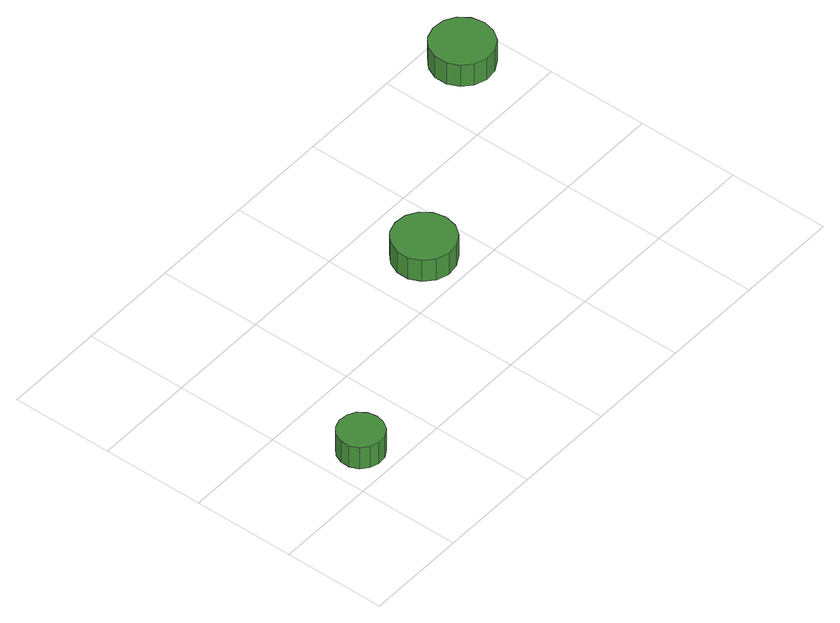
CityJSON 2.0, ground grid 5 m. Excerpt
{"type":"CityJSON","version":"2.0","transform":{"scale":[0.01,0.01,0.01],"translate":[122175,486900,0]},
"CityObjects":{
"tree1":{"type":"SolitaryVegetationObject","attributes":{"function":"something"},"geometry":[{"type":"MultiSurface","lod":"1","boundaries":[[[0,1,2,3,4,5,6,7,8,9,10,11,12,13,14]],[[15,16,17,18,19,20,21,22,23,24,25,26,27,28,29]],[[0,29,28,1]],[[1,28,27,2]],[[2,27,26,3]],[[3,26,25,4]],[[4,25,24,5]],[[5,24,23,6]],[[6,23,22,7]],[[7,22,21,8]],[[8,21,20,9]],[[9,20,19,10]],[[10,19,18,11]],[[11,18,17,12]],[[12,17,16,13]],[[13,16,15,14]],[[14,15,29,0]]]}]},
"tree2":{"type":"SolitaryVegetationObject","attributes":{"function":"something"},"geometry":[{"type":"MultiSurface","lod":"1","boundaries":[[[30,31,32,33,34,35,36,37,38,39,40,41,42,43,44]],[[45,46,47,48,49,50,51,52,53,54,55,56,57,58,59]],[[30,59,58,31]],[[31,58,57,32]],[[32,57,56,33]],[[33,56,55,34]],[[34,55,54,35]],[[35,54,53,36]],[[36,53,52,37]],[[37,52,51,38]],[[38,51,50,39]],[[39,50,49,40]],[[40,49,48,41]],[[41,48,47,42]],[[42,47,46,43]],[[43,46,45,44]],[[44,45,59,30]]]}]},
"tree3":{"type":"SolitaryVegetationObject","attributes":{"function":"something"},"geometry":[{"type":"MultiSurface","lod":"1","boundaries":[[[60,61,62,63,64,65,66,67,68,69,70,71,72,73,74]],[[75,76,77,78,79,80,81,82,83,84,85,86,87,88,89]],[[60,89,88,61]],[[61,88,87,62]],[[62,87,86,63]],[[63,86,85,64]],[[64,85,84,65]],[[65,84,83,66]],[[66,83,82,67]],[[67,82,81,68]],[[68,81,80,69]],[[69,80,79,70]],[[70,79,78,71]],[[71,78,77,72]],[[72,77,76,73]],[[73,76,75,74]],[[74,75,89,60]]]}]}
},
"vertices":[
[298,165,186],[288,210,186],[262,247,186],[222,269,186],[177,274,186],[133,260,186],[99,229,186],[81,188,186],[81,142,186],[99,100,186],[133,70,186],[177,56,186],[222,60,186],[262,83,186],[288,120,186],[288,120,61],[262,83,61],[222,60,61],[177,56,61],[133,70,61],[99,100,61],[81,142,61],[81,188,61],[99,229,61],[133,260,61],[177,274,61],[222,269,61],[262,247,61],[288,210,61],[298,165,61],
[1424,703,191],[1411,764,191],[1375,814,191],[1321,845,191],[1259,852,191],[1200,833,191],[1154,791,191],[1128,734,191],[1128,672,191],[1154,615,191],[1200,573,191],[1259,554,191],[1321,561,191],[1375,592,191],[1411,642,191],[1411,642,66],[1375,592,66],[1321,561,66],[1259,554,66],[1200,573,66],[1154,615,66],[1128,672,66],[1128,734,66],[1154,791,66],[1200,833,66],[1259,852,66],[1321,845,66],[1375,814,66],[1411,764,66],[1424,703,66],
[2450,1330,193],[2437,1391,193],[2401,1442,193],[2347,1473,193],[2285,1479,193],[2226,1460,193],[2179,1418,193],[2154,1361,193],[2154,1299,193],[2179,1242,193],[2226,1201,193],[2285,1181,193],[2347,1188,193],[2401,1219,193],[2437,1269,193],[2437,1269,68],[2401,1219,68],[2347,1188,68],[2285,1181,68],[2226,1201,68],[2179,1242,68],[2154,1299,68],[2154,1361,68],[2179,1418,68],[2226,1460,68],[2285,1479,68],[2347,1473,68],[2401,1442,68],[2437,1391,68],[2450,1330,68]
]}
